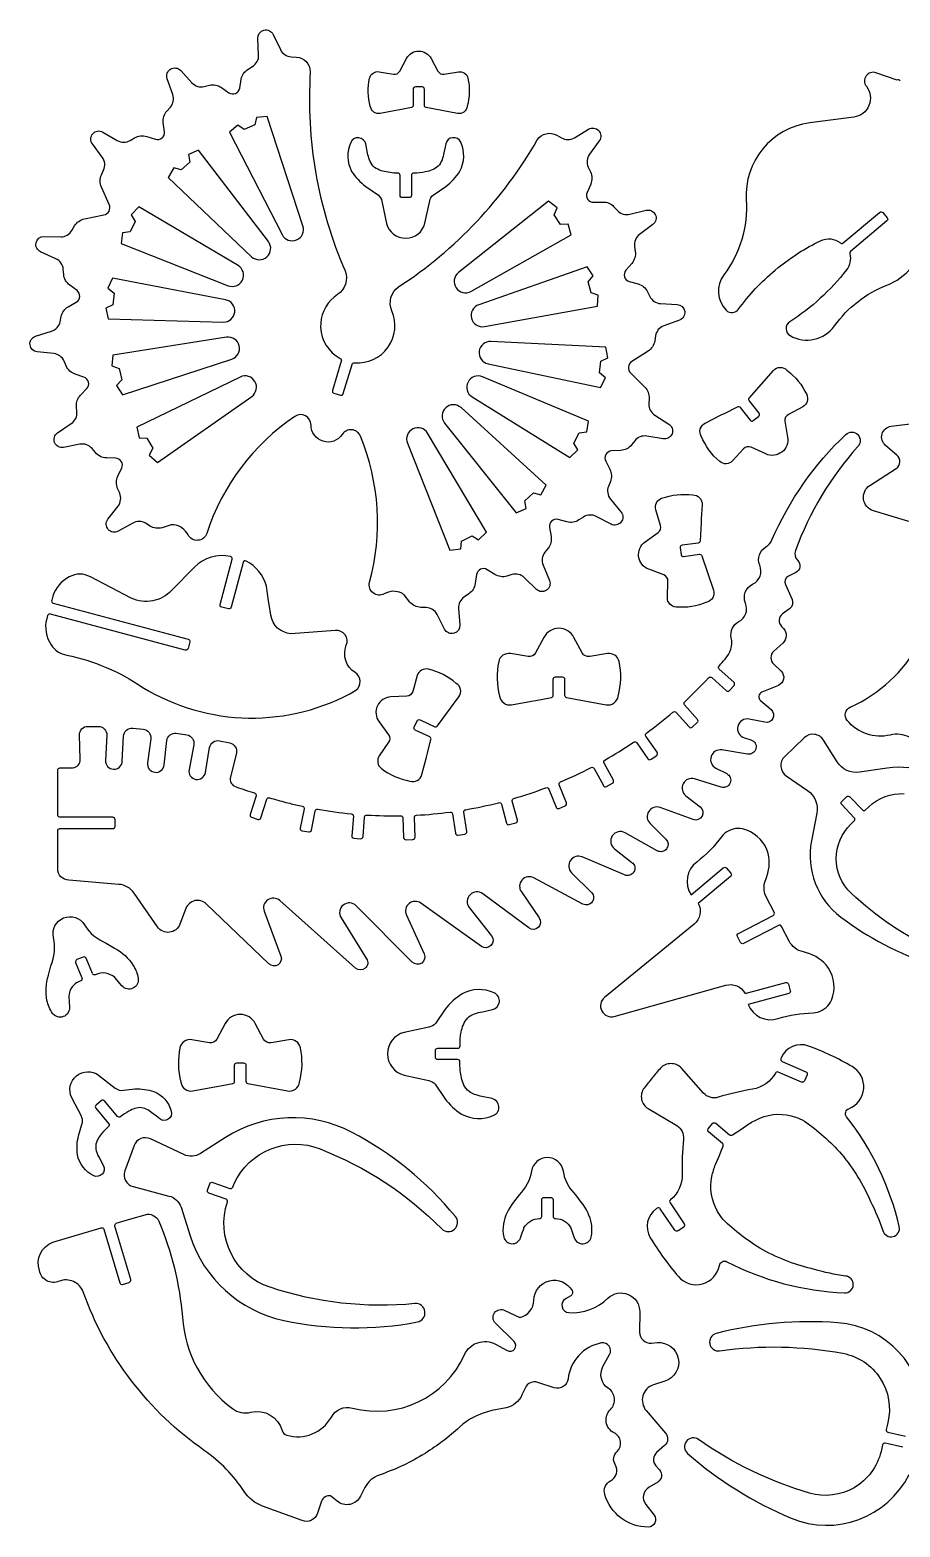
# Model space of a CAD drawing. Extents: x 0 to 254, y 0 to 200.
# Drawn here: x 0 to 116.3, y 0 to 199.9 of the extents above; entities that cross this region are included whole.
import ezdxf

# ---------------------------------------------------------------- set-up
doc = ezdxf.new("R2010")
doc.units = 0
doc.layers.get('0').update_dxf_attribs({"color": 1, "linetype": 'CONTINUOUS'})
doc.layers.add('CYAN', color=1, linetype='CONTINUOUS')

msp = doc.modelspace()

# ---------------------------------------------------------------- linework, layer by layer
msp.add_lwpolyline([(52.36, 9.58), (52.83, 9.87)])
at = {"layer": 'CYAN'}
for points in [[(6.68, 144.6), (4.49, 144.18, -0.356327), (3.3, 144.82, -0.356327), (3.69, 146.12), (5.53, 147.37, 0.272591), (6.28, 148.93), (6.22, 149.62, -0.214563), (6.75, 151.16), (7.6, 152.05, 0.25681), (7.82, 152.91, 0.25681), (7.21, 153.56), (6.05, 153.95, -0.214577), (4.85, 155.05), (4.57, 155.69, 0.272675), (3.18, 156.71), (0.97, 156.93, -0.356412), (0.01, 157.89, -0.356412), (0.75, 159.03), (2.88, 159.69, 0.272527), (4.04, 160.97), (4.18, 161.65, -0.214545), (5.13, 162.97), (6.2, 163.58, 0.252872), (6.66, 164.33, 0.252872), (6.29, 165.12), (5.31, 165.86, -0.214549), (4.51, 167.28), (4.46, 167.97, 0.272741), (3.45, 169.38), (1.43, 170.29, -0.356322), (0.82, 171.5, -0.356322), (1.89, 172.34), (4.11, 172.3, 0.272642), (5.61, 173.15), (5.96, 173.75, -0.214517), (7.29, 174.7), (9.88, 175.22, 0.227571), (10.57, 175.74, 0.227571), (10.6, 176.61), (9.56, 178.95, -0.214661), (9.56, 180.58), (9.85, 181.22, 0.272778), (9.66, 182.93), (8.34, 184.72, -0.356185), (8.4, 186.07, -0.356185), (9.74, 186.29), (11.66, 185.16, 0.272404), (13.39, 185.17), (13.99, 185.53, -0.214689), (15.6, 185.71), (16.77, 185.34, 0.25608), (17.65, 185.5, 0.25608), (17.97, 186.33), (17.82, 187.55, -0.214595), (18.3, 189.1), (18.76, 189.63, 0.272569), (19.09, 191.32), (18.34, 193.42, -0.356312), (18.8, 194.7, -0.356312), (20.14, 194.51), (21.65, 192.87, 0.27253), (23.3, 192.37), (23.98, 192.54, -0.214593), (25.58, 192.24), (26.59, 191.54, 0.256006), (27.47, 191.44, 0.256006), (28.03, 192.14), (28.24, 193.35, -0.214437), (29.16, 194.69), (29.75, 195.06, 0.272493), (30.56, 196.58), (30.46, 198.8, -0.356549), (31.27, 199.9, -0.356549), (32.5, 199.32), (33.46, 197.31, 0.272546), (34.9, 196.35), (35.59, 196.31, -0.394886), (37.46, 194.35, 0.11911), (42.11, 167.76, -0.357949), (41.1, 164.6, 0.236646), (38.85, 160.76), (38.84, 160.23, 0.26502), (41.45, 156.06, -0.356627), (41.6, 155.71), (40.42, 151.79, 0.413788), (40.62, 151.41), (41.49, 151.15, 0.413793), (41.87, 151.36), (43.04, 155.27, -0.355761), (43.36, 155.49, 0.265025), (47.84, 157.53, 0.265025), (48.36, 162.42, -0.357639), (49.26, 165.62, 0.119117), (67.78, 185.25, -0.394974), (70.41, 185.86), (71.02, 185.51, 0.272562), (72.74, 185.53), (74.65, 186.67, -0.356535), (76, 186.48, -0.356535), (76.07, 185.12), (74.77, 183.32, 0.272392), (74.6, 181.6), (74.89, 180.97, -0.214662), (74.92, 179.34), (74.43, 178.21, 0.255989), (74.51, 177.33, 0.255989), (75.3, 176.92), (76.53, 176.95, -0.214598), (78.03, 176.32), (78.5, 175.81, 0.27258), (80.16, 175.32), (82.32, 175.85, -0.356729), (83.55, 175.27, -0.356729), (83.22, 173.95), (81.44, 172.61, 0.27247), (80.78, 171.02), (80.88, 170.33, -0.214603), (80.42, 168.76), (79.63, 167.83, 0.256002), (79.44, 166.96, 0.256002), (80.08, 166.34), (81.26, 166.01, -0.214638), (82.51, 164.96), (82.82, 164.34, 0.27259), (84.25, 163.38), (86.47, 163.26, -0.356686), (87.48, 162.34, -0.356686), (86.78, 161.18), (84.69, 160.42, 0.272551), (83.59, 159.09), (83.48, 158.4, -0.214615), (82.59, 157.04), (80.43, 155.65, 0.227117), (79.98, 154.92, 0.227117), (80.27, 154.1), (82.15, 152.24, -0.214664), (82.73, 150.72), (82.69, 150.02, 0.272517), (83.48, 148.49), (85.36, 147.3, -0.356775), (85.79, 146.01, -0.356775), (84.61, 145.33), (82.41, 145.69, 0.272548), (80.8, 145.06), (80.37, 144.52, -0.214633), (78.93, 143.77), (77.7, 143.7, 0.252808), (76.95, 143.23, 0.252808), (76.93, 142.35), (77.48, 141.26, -0.214645), (77.55, 139.63), (77.29, 138.98, 0.272538), (77.56, 137.28), (78.97, 135.56, -0.356508), (78.97, 134.2, -0.356508), (77.64, 133.93), (75.67, 134.96, 0.272475), (73.94, 134.87), (73.36, 134.49, -0.214663), (71.75, 134.23), (70.57, 134.55, 0.256725), (69.7, 134.34, 0.256725), (69.41, 133.5), (69.63, 132.29, -0.214608), (69.23, 130.71), (68.8, 130.17, 0.272251), (68.56, 128.45), (69.41, 126.4, -0.356497), (69.02, 125.1, -0.356497), (67.67, 125.22), (66.08, 126.77, 0.272587), (64.4, 127.19), (63.74, 126.99, -0.214652), (62.12, 127.21), (61.08, 127.85, 0.252706), (60.2, 127.91, 0.252706), (59.68, 127.2), (59.5, 125.99, -0.214599), (58.62, 124.62), (58.04, 124.23, 0.272519), (57.27, 122.68), (57.44, 120.47, -0.356529), (56.66, 119.35, -0.356529), (55.41, 119.9), (54.39, 121.87, 0.272605), (52.93, 122.8), (52.23, 122.82, -0.214477), (50.77, 123.53), (49.99, 124.48, 0.108614), (49.67, 124.72, 0.245189), (47.35, 124.63, -0.303267), (45.85, 124.74, -0.303267), (45.38, 126.17, 0.166235), (44.15, 145.69, 0.277793), (43.01, 146.54, 0.277793), (41.72, 145.92, -0.331778), (39.17, 144.99, -0.331778), (37.56, 147.17, 0.277912), (36.82, 148.39, 0.277912), (35.4, 148.32, 0.166231), (23.62, 132.69, -0.303068), (22.44, 131.77, -0.303068), (21.13, 132.5, 0.245369), (19.24, 133.85, 0.108596), (18.85, 133.82), (17.67, 133.46, -0.214643), (16.06, 133.67), (15.46, 134.04, 0.272567), (13.74, 134.07), (11.8, 132.98, -0.356386), (10.46, 133.22, -0.356386), (10.42, 134.58), (11.78, 136.34, 0.272515), (11.99, 138.05), (11.72, 138.69, -0.214581), (11.74, 140.32), (12.26, 141.43, 0.252858), (12.21, 142.31, 0.252858), (11.44, 142.75), (10.22, 142.78, -0.214549), (8.75, 143.49), (8.31, 144.02, 0.272662), (6.68, 144.6)], [(45.48, 189.73, -0.118566), (45.38, 193.47, -0.403005), (46.66, 194.34), (47.47, 194.21), (48.58, 194.02, 0.321908), (49.4, 194.42), (50.31, 196.12, -0.276958), (51.95, 197.11, -0.277062), (53.6, 196.12), (54.51, 194.42, 0.321908), (55.33, 194.02), (57.25, 194.34, -0.403005), (58.52, 193.47, -0.118566), (58.43, 189.73, -0.207846), (57.98, 188.96, -0.207846), (57.11, 188.77), (52.95, 189.56, -0.360831), (52.71, 189.86), (52.71, 192.01, 0.414214), (52.41, 192.31), (51.5, 192.31, 0.414214), (51.2, 192.01), (51.2, 189.86, -0.359449), (50.96, 189.56), (49.41, 189.27), (48.88, 189.16), (46.8, 188.77, -0.207846), (45.93, 188.96, -0.207846), (45.48, 189.73)], [(33.7, 172.59, 0.39125), (35.62, 171.88, 0.39125), (36.48, 173.75), (31.71, 188.35), (30.25, 188.25), (30.07, 187.24), (28.63, 186.64), (27.79, 187.22), (26.68, 186.26), (33.7, 172.59)], [(42.98, 181.04, 0.085176), (44.86, 179.02), (46.57, 177.87, -0.146643), (47.02, 177.08), (47.65, 174.1, 0.344875), (50.22, 172.11, 0.344891), (52.78, 174.11), (53.41, 177.09, -0.146427), (53.87, 177.88), (55.58, 179.04, 0.085162), (57.45, 181.06, 0.233052), (57.56, 184.93, 0.322273), (56.48, 185.54, 0.322273), (55.56, 184.72), (55.42, 184.11), (55.3, 183.51, -0.031864), (55.06, 182.58, -0.227937), (53.73, 181.23, -0.06634), (52.84, 180.97, -0.051602), (51.28, 180.81, 0.204113), (51.07, 180.73, 0.204113), (50.98, 180.51), (50.96, 177.83, -0.414214), (50.66, 177.53), (49.76, 177.53, -0.414214), (49.45, 177.83), (49.47, 180.51, 0.204763), (49.37, 180.73, 0.204763), (49.15, 180.81, -0.033894), (48.13, 180.87), (47.59, 180.96, -0.066407), (46.69, 181.22, -0.22805), (45.36, 182.57, -0.031887), (45.11, 183.49), (44.86, 184.71, 0.322659), (43.93, 185.53, 0.322659), (42.86, 184.91, 0.233051), (42.98, 181.04)], [(29.62, 169.65, 0.391152), (31.67, 169.62, 0.391152), (31.86, 171.66), (22.54, 183.87), (21.19, 183.29), (21.36, 182.28), (20.2, 181.24), (19.21, 181.51), (18.48, 180.24), (29.62, 169.65)], [(26.47, 165.77, 0.391316), (28.39, 166.51, 0.391316), (27.8, 168.48), (14.57, 176.29), (13.54, 175.24), (14.07, 174.36), (13.39, 172.96), (12.37, 172.84), (12.18, 171.39), (26.47, 165.77)], [(57.25, 167.52, 0.391149), (56.94, 165.49, 0.391149), (58.93, 165.02), (72.31, 172.56), (71.92, 173.98), (70.9, 173.95), (70.02, 175.25), (70.43, 176.19), (69.27, 177.08), (57.25, 167.52)], [(59.96, 163.23, 0.391206), (58.99, 161.42, 0.391206), (60.72, 160.32), (75.84, 163.02), (75.94, 164.49), (74.97, 164.8), (74.57, 166.31), (75.27, 167.07), (74.46, 168.29), (59.96, 163.23)], [(25.82, 160.91, 0.391232), (27.36, 162.25, 0.391232), (26.14, 163.9), (11.05, 166.77), (10.43, 165.43), (11.24, 164.79), (11.07, 163.24), (10.15, 162.78), (10.46, 161.35), (25.82, 160.91)], [(26.96, 155.96, 0.391182), (27.97, 157.75, 0.391182), (26.26, 158.89), (11.09, 156.51), (10.96, 155.05), (11.93, 154.71), (12.29, 153.19), (11.58, 152.45), (12.36, 151.21), (26.96, 155.96)], [(77.22, 156.13), (76.94, 157.57), (61.6, 158.33, 0.391177), (60.02, 157.02, 0.391177), (61.21, 155.34), (76.24, 152.17), (76.88, 153.48), (76.09, 154.14), (76.29, 155.69), (77.22, 156.13)], [(92.37, 148.51), (92.87, 148.76), (94.53, 149.6, -0.35937), (94.91, 149.51), (96.22, 147.81, 0.414483), (96.64, 147.75), (97.36, 148.31, 0.413057), (97.42, 148.73), (96.11, 150.44, -0.360081), (96.12, 150.82), (99.33, 154.45, -0.207997), (100.23, 154.86, -0.207997), (101.15, 154.49, -0.118553), (103.78, 151.24, -0.402625), (103.25, 149.6), (101.33, 148.58, 0.322611), (100.88, 147.67), (101.23, 145.54, -0.276916), (100.45, 143.55, -0.277065), (98.32, 143.3), (96.36, 144.19, 0.322172), (95.36, 143.99), (93.88, 142.39, -0.403118), (92.16, 142.29, -0.118568), (89.69, 145.68, -0.207921), (89.57, 146.66, -0.207921), (90.2, 147.42), (92.37, 148.51)], [(29.63, 150.98, 0.391147), (30.06, 152.98, 0.391147), (28.1, 153.58), (14.28, 146.88), (14.58, 145.44), (15.61, 145.41), (16.4, 144.06), (15.93, 143.14), (17.04, 142.18), (29.63, 150.98)], [(60.46, 153.61, 0.390997), (58.53, 152.9, 0.390997), (59.08, 150.92), (72.14, 142.84), (73.19, 143.86), (72.68, 144.75), (73.39, 146.14), (74.41, 146.24), (74.64, 147.69), (60.46, 153.61)], [(57.6, 149.49, 0.390962), (55.55, 149.47, 0.390962), (55.4, 147.43), (64.98, 135.42), (66.31, 136.03), (66.13, 137.04), (67.27, 138.11), (68.26, 137.85), (68.96, 139.15), (57.6, 149.49)], [(53.14, 146.07, 0.39087), (51.17, 146.65, 0.39087), (50.44, 144.74), (56.1, 130.46), (57.55, 130.65), (57.67, 131.67), (59.07, 132.36), (59.95, 131.83), (60.99, 132.86), (53.14, 146.07)], [(84.68, 127.16), (82.67, 127.91, -0.277084), (81.33, 129.59, -0.276887), (82.18, 131.55), (83.93, 132.81, 0.322046), (84.26, 133.77), (83.62, 135.86, -0.402989), (84.4, 137.39, -0.118518), (88.56, 137.83, -0.20811), (89.47, 137.45, -0.20811), (89.81, 136.52), (89.7, 134.63), (89.67, 134.1), (89.53, 131.68, -0.360785), (89.27, 131.4), (87.14, 131.11, 0.414223), (86.88, 130.77), (86.99, 129.88, 0.414414), (87.33, 129.62), (89.47, 129.9, -0.359705), (89.79, 129.69), (91.32, 125.1, -0.208141), (91.23, 124.11, -0.208141), (90.45, 123.5, -0.118541), (86.32, 122.85, -0.402826), (85.17, 124.13), (85.24, 126.31, 0.322738), (84.68, 127.16)], [(4.92, 116.44, -0.097703), (15, 112.18, 0.274515), (43.56, 111.74, 0.243614), (44.12, 112.95, 0.243614), (43.45, 114.1, -0.359486), (42.27, 117.77, 0.258344), (42.1, 119.16, 0.258344), (40.82, 119.74), (34.87, 119.3, -0.350992), (32.19, 121.76), (31.97, 123.19), (31.89, 123.71), (31.59, 125.66, 0.211539), (28.9, 129, 0.226854), (28.64, 129.01, 0.226854), (28.47, 128.81), (26.87, 122.83, -0.412811), (26.51, 122.62), (25.63, 122.85, -0.415635), (25.4, 123.22), (27.02, 129.25, 0.206964), (26.99, 129.49, 0.206964), (26.79, 129.63, 0.251596), (22, 128.18), (18.92, 125.09, -0.32762), (13.54, 124.04), (8.09, 126.88, 0.263621), (5.25, 126.88, 0.208345), (3.06, 124.31), (2.91, 123.76, 0.41459), (3.12, 123.39), (21.14, 118.58, -0.4128), (21.35, 118.21), (21.13, 117.33, -0.414222), (20.75, 117.12), (2.74, 121.93, 0.41563), (2.36, 121.72), (2.24, 121.29, 0.21718), (2.83, 117.82, 0.228339), (4.92, 116.44)], [(67.58, 110.4), (69.68, 110.79, 0.360571), (69.92, 111.09), (69.92, 113.24, -0.414214), (70.22, 113.54), (71.13, 113.54, -0.414214), (71.43, 113.24), (71.43, 111.09, 0.360568), (71.68, 110.79), (76.99, 109.81, 0.207969), (78.05, 110.05, 0.207969), (78.6, 110.98, 0.118583), (78.72, 115.57, 0.403029), (77.16, 116.64), (74.8, 116.24, -0.322121), (73.8, 116.73), (72.69, 118.81, 0.276911), (70.68, 120.02, 0.277089), (68.66, 118.81), (67.55, 116.73, -0.322121), (66.55, 116.24), (64.19, 116.64, 0.403282), (62.63, 115.57, 0.118583), (62.75, 110.98, 0.207969), (63.3, 110.05, 0.207969), (64.36, 109.81), (67.02, 110.3), (67.58, 110.4)], [(47.92, 104.8), (46.68, 103.01, 0.402994), (46.96, 101.31, 0.118543), (50.78, 99.61, 0.208193), (51.76, 99.7, 0.208193), (52.37, 100.48), (52.97, 102.82), (53.11, 103.35), (53.58, 105.16, 0.361626), (53.43, 105.51), (51.48, 106.44, -0.412894), (51.34, 106.84), (51.72, 107.66, -0.416168), (52.13, 107.8), (54.08, 106.88, 0.359904), (54.44, 106.98), (57.31, 110.89, 0.208016), (57.53, 111.86, 0.208016), (56.96, 112.67, 0.118555), (53.23, 114.56, 0.402758), (51.75, 113.7), (51.16, 111.6, -0.32198), (50.36, 110.97), (48.21, 110.86, 0.277012), (46.43, 109.67, 0.277264), (46.64, 107.54), (47.91, 105.81, -0.321808), (47.92, 104.8)], [(76.4, 68.92, 0.355741), (78.08, 68.19), (92.99, 72.36, -0.3549), (95.54, 71.26), (100.99, 72.71, -0.415628), (101.36, 72.5), (101.59, 71.62, -0.415634), (101.38, 71.25), (95.94, 69.8, 0.395823), (99.97, 67.91, -0.070204), (104.63, 68.66, 0.128215), (105.87, 69.04, 0.230423), (107.28, 70.94, 0.238259), (106.39, 75.07, 0.15879), (103.34, 76.8, -0.219227), (101.43, 78.26), (100.41, 80.22, 0.414218), (100, 80.35), (95.36, 77.94, -0.415506), (94.95, 78.06), (94.53, 78.87, -0.413543), (94.66, 79.28), (99.3, 81.69, 0.414886), (99.43, 82.1), (98.41, 84.06), (98.21, 84.56, -0.170599), (98.31, 86.47, 0.15879), (98.64, 89.95, 0.238255), (95.77, 93.05, 0.230474), (93.4, 92.99, 0.128173), (92.39, 92.19, -0.070204), (89.1, 88.81, 0.395975), (88.34, 84.42), (92.64, 88.04, -0.414214), (93.07, 88), (93.65, 87.31, -0.414042), (93.61, 86.88), (89.3, 83.25, -0.354737), (88.74, 80.53), (76.77, 70.72, 0.35618), (76.4, 68.92)], [(53.28, 59.64, -0.146494), (54.16, 59.14), (55.43, 57.23, 0.085152), (57.67, 55.14, 0.233098), (61.97, 54.99, 0.322428), (62.66, 56.18, 0.322428), (61.75, 57.21), (60.4, 57.5, -0.031875), (59.38, 57.78, -0.227973), (57.88, 59.26, -0.066353), (57.6, 60.26, -0.030718), (57.47, 61.18), (57.45, 61.71, -0.013088), (57.46, 62.1, 0.204116), (57.38, 62.33, 0.204116), (57.16, 62.42), (54.48, 62.43, -0.414214), (54.18, 62.73), (54.18, 63.64, -0.415674), (54.49, 63.94), (57.17, 63.93, 0.205419), (57.39, 64.03, 0.205419), (57.47, 64.25, -0.035254), (57.5, 65.31, -0.026123), (57.62, 66.09, -0.06639), (57.91, 67.09, -0.227918), (59.42, 68.55, -0.031908), (60.45, 68.82), (61.8, 69.1, 0.32239), (62.72, 70.13, 0.32239), (62.04, 71.33, 0.233027), (57.74, 71.21, 0.08515), (55.48, 69.14), (54.19, 67.24, -0.146453), (53.31, 66.75), (50, 66.05, 0.344864), (47.77, 63.21, 0.34479), (49.98, 60.36), (53.28, 59.64)], [(24.96, 58.84), (27.09, 59.23, 0.360823), (27.34, 59.53), (27.34, 61.68, -0.414214), (27.64, 61.98), (28.55, 61.98, -0.414214), (28.85, 61.68), (28.85, 59.53, 0.360835), (29.1, 59.23), (34.41, 58.25, 0.207968), (35.47, 58.49, 0.207968), (36.02, 59.42, 0.118545), (36.14, 64.01, 0.402977), (34.58, 65.08), (32.22, 64.68, -0.322121), (31.22, 65.17), (30.11, 67.25, 0.277068), (28.1, 68.46, 0.277246), (26.08, 67.25), (24.97, 65.17, -0.322121), (23.97, 64.68), (21.61, 65.08, 0.402975), (20.05, 64.01, 0.118545), (20.17, 59.42, 0.207969), (20.72, 58.49, 0.207969), (21.78, 58.25), (24.44, 58.74), (24.96, 58.84)], [(86.67, 33.44, 0.288156), (89.86, 32.47, 0.288156), (92.11, 34.92, -0.241368), (92.48, 35.43, -0.241368), (93.11, 35.43, 0.108918), (108.83, 31.28, 0.414214), (110.01, 32.34, 0.414214), (108.95, 33.52, -0.034988), (104.81, 34.41, -0.036106), (101.32, 35.46, -0.040503), (97.9, 37.04, -0.065029), (92.61, 41.09, -0.049654), (91.87, 42.16, -0.187879), (91.12, 46.83, -0.048824), (91.6, 48.42), (92.11, 49.64), (92.31, 50.13), (92.61, 50.87, 0.3307), (92.54, 51.22), (90.66, 52.76, -0.413085), (90.63, 53.19), (91.21, 53.89, -0.41422), (91.63, 53.92), (93.49, 52.38, 0.329384), (93.85, 52.37), (94.97, 53.1), (96.07, 53.83, -0.048842), (97.54, 54.61, -0.187868), (102.27, 54.75, -0.049669), (103.47, 54.21, -0.065024), (108.43, 49.79, -0.040518), (110.63, 46.73, -0.036088), (112.31, 43.49, -0.03498), (113.97, 39.61, 0.414261), (115.32, 38.78, 0.414261), (116.15, 40.13, 0.108921), (109.11, 54.8, -0.241382), (108.99, 55.42, -0.241382), (109.42, 55.87, 0.288062), (111.4, 58.55, 0.288062), (109.85, 61.5, 0.042651), (104.03, 64.24, 0.398745), (100.37, 62.67), (100.34, 62.58, 0.413627), (100.49, 62.19), (103.68, 60.81, -0.416145), (103.83, 60.41), (103.47, 59.58, -0.414789), (103.07, 59.42), (99.97, 60.76, 0.388199), (99.6, 60.63, -0.230545), (96.56, 58.47, 0.031373), (91.95, 57.4, -0.291218), (90, 57.95), (87.05, 61.26, 0.212669), (85.65, 61.89, 0.212669), (84.24, 61.27, 0.011315), (83.12, 59.97, 0.011312), (82.06, 58.63, 0.212697), (81.72, 57.13, 0.212697), (82.6, 55.88), (86.41, 53.61, -0.291291), (87.32, 51.8, 0.031373), (87.14, 47.07, -0.230408), (85.58, 43.68, 0.388078), (85.52, 43.28), (87.43, 40.48, -0.415423), (87.35, 40.06), (86.6, 39.55, -0.413388), (86.17, 39.63), (84.22, 42.5, 0.415433), (83.81, 42.58), (83.72, 42.52, 0.398722), (82.88, 38.64, 0.042654), (86.67, 33.44)], [(6.34, 49.72, -0.085153), (6.49, 52.24), (7.02, 54.05, 0.146479), (6.87, 54.87), (5.58, 57.34, -0.344844), (6.22, 60.25, -0.344771), (9.18, 60.34), (11.37, 58.62, 0.146506), (12.14, 58.32), (14.03, 58.51, -0.085155), (16.54, 58.18, -0.233077), (18.88, 55.52, -0.322146), (18.48, 54.45, -0.322146), (17.34, 54.5), (16.9, 54.85), (16.45, 55.2, 0.031899), (15.74, 55.71, 0.227912), (14.02, 55.89, 0.066392), (13.23, 55.54, 0.049419), (12.11, 54.8, -0.204919), (11.89, 54.73, -0.204919), (11.69, 54.84), (9.97, 56.9, 0.414214), (9.54, 56.94), (8.85, 56.36, 0.414219), (8.8, 55.94), (10.51, 53.87, -0.204909), (10.58, 53.65, -0.204909), (10.46, 53.44, 0.049307), (9.54, 52.47, 0.066391), (9.06, 51.77, 0.22784), (8.92, 50.04, 0.012482), (9.05, 49.72), (9.29, 49.25), (9.81, 48.24, -0.322151), (9.65, 47.12, -0.322151), (8.53, 46.92, -0.233089), (6.34, 49.72)], [(18.58, 44.21, -0.259955), (20.2, 42.7), (21.4, 38.91, 0.269398), (33.91, 27.6, 0.099508), (51.78, 27.39, 0.401239), (52.77, 28.78, 0.401239), (51.43, 29.84, -0.104978), (32.08, 32.02, -0.414167), (26.38, 43.41, 0.406356), (26.2, 43.79), (23.91, 44.61, -0.414222), (23.73, 45), (24.03, 45.85, -0.414209), (24.43, 46.03), (26.71, 45.21, 0.406344), (27.09, 45.39), (27.3, 45.87, -0.397071), (38.76, 50.5, -0.104986), (55.03, 39.82, 0.400965), (56.73, 39.77, 0.400965), (56.85, 41.48, 0.099509), (42.98, 52.74, 0.269399), (26.14, 52.02), (22.8, 49.88, -0.260091), (20.57, 49.75), (16.1, 51.83, 0.212248), (14.8, 51.87, 0.212248), (13.91, 50.94), (12.68, 47.56, 0.21218), (12.78, 46.27, 0.21218), (13.8, 45.47), (18.58, 44.21)], [(63.3, 38.73, 0.332298), (64.39, 37.84, 0.332298), (65.56, 38.63), (65.78, 39.28), (65.97, 39.81), (66.01, 39.94, -0.293529), (68.08, 41.19, 0.201513), (68.3, 41.28, 0.201513), (68.38, 41.49), (68.38, 43.71, -0.414214), (68.69, 44.01), (69.59, 44.01, -0.414214), (69.9, 43.71), (69.9, 41.49, 0.20151), (69.99, 41.28, 0.20151), (70.21, 41.19, -0.293619), (72.27, 39.94), (72.72, 38.63, 0.332298), (73.9, 37.83, 0.332298), (74.99, 38.73, 0.091348), (75.04, 40.48, 0.126125), (73.66, 43.38), (72.92, 44.38, -0.163769), (71.27, 47.54, 0.368463), (69.14, 49.35, 0.368464), (67.02, 47.54, -0.163769), (65.36, 44.38), (64.63, 43.38, 0.126152), (63.26, 40.48, 0.091332), (63.3, 38.73)]]:
    msp.add_lwpolyline(points, format="xyb", close=True, dxfattribs=at)
for points in [[(116.29, 193.15, 0.204681), (116.09, 193.28, 0.204681), (115.86, 193.24), (113.04, 194.21, 0.332732), (111.72, 193.79, 0.332732), (111.75, 192.41, -0.269143), (112.1, 189.85, -0.269143), (110.06, 188.28), (104.18, 187.51, 0.394599), (95.71, 177.23, -0.17827), (92.71, 167.22, 0.372053), (93.03, 162.49, 0.219756), (93.86, 162.18, 0.219756), (94.64, 162.61), (94.64, 162.61, -0.059757), (99.57, 167.85), (99.99, 168.19, -0.055325), (105.61, 171.78, -0.293103), (108.28, 171.48, 0.357174), (108.67, 171.48), (113.53, 175.57, -0.413276), (113.96, 175.54), (114.54, 174.84, -0.41835), (114.5, 174.42), (109.64, 170.33, 0.286664), (109.54, 170.02, -0.230036), (109.1, 167.89, -0.085667), (101.51, 160.94, 0.261831), (101.02, 160.01, 0.261831), (101.56, 159.11, 0.385042), (107.5, 160.41, -0.144953), (114.48, 165.84, 0.249492), (119.56, 171.78, 0.249492)], [(36.39, 96.26, -0.408493), (36.63, 95.91), (36.12, 93.35, 0.417101), (36.36, 92.99), (37.25, 92.82, 0.414214), (37.61, 93.06), (38.11, 95.62, -0.4082), (38.46, 95.86, 0.019637), (42.94, 95.24, -0.409836), (43.21, 94.92), (43, 92.32, 0.414214), (43.27, 92), (44.17, 91.92, 0.415675), (44.51, 92.2), (44.7, 94.8, -0.40836), (45.02, 95.08, 0.019635), (49.54, 94.98, -0.409832), (49.84, 94.69), (49.93, 92.08, 0.414274), (50.25, 91.79), (51.16, 91.82, 0.414214), (51.45, 92.14), (51.36, 94.74, -0.409756), (51.64, 95.06, 0.019639), (56.13, 95.48, -0.408434), (56.47, 95.23), (56.86, 92.65, 0.412774), (57.21, 92.4), (58.1, 92.53, 0.414215), (58.36, 92.88), (57.96, 95.45, -0.408214), (58.22, 95.8, 0.01964), (62.62, 96.73, -0.408191), (63, 96.52), (63.68, 94.01, 0.414211), (64.05, 93.8), (64.93, 94.04, 0.4128), (65.14, 94.41), (64.45, 96.92, -0.409594), (64.66, 97.29, 0.019634), (68.94, 98.73, -0.409602), (69.32, 98.56), (70.3, 96.14, 0.414757), (70.69, 95.97), (71.52, 96.31, 0.413663), (71.69, 96.7), (70.72, 99.12, -0.409049), (70.89, 99.51, 0.019628), (74.97, 101.43, -0.407687), (75.38, 101.31), (76.62, 99.01, 0.416201), (77.03, 98.89), (77.83, 99.33, 0.413507), (77.95, 99.74), (76.71, 102.03, -0.407689), (76.81, 102.43, 0.019638), (80.65, 104.81, -0.409763), (81.08, 104.73), (82.57, 102.6, 0.41506), (83, 102.53), (83.74, 103.05, 0.412171), (83.8, 103.47), (82.3, 105.6, -0.408951), (82.38, 106.02, 0.019635), (85.91, 108.82, -0.408978), (86.34, 108.79), (88.06, 106.85, 0.414207), (88.5, 106.82), (89.16, 107.43, 0.413247), (89.19, 107.85), (87.46, 109.8, -0.408031), (87.49, 110.22, 0.01963), (90.68, 113.41, -0.410073), (91.1, 113.43), (93.05, 111.69, 0.413241), (93.47, 111.72), (94.08, 112.39, 0.414207), (94.05, 112.82), (92.1, 114.56, -0.409002), (92.08, 114.98, 0.005313), (92.87, 115.91, 0.262074), (93.71, 118.76, -0.339351), (94.7, 120.91, 0.388039), (95.6, 123.4, -0.398204), (96.56, 125.9, 0.401772), (97.51, 128.45, -0.379617), (98.33, 130.9, 0.160501), (99.14, 131.82, -0.100771), (109.01, 145.9, -0.414489), (110.61, 145.88, -0.414489), (110.59, 144.27, 0.094712), (102.27, 130.4, 0.300549), (102.57, 129.1, -0.244221), (102.87, 128.22, -0.244221), (102.32, 127.46), (101.35, 126.99, 0.403506), (100.94, 125.86), (101.82, 123.88, -0.351216), (101.49, 122.63), (100.55, 121.94, 0.214757), (100.11, 121.14, 0.214757), (100.41, 120.28), (100.68, 119.99, -0.203143), (101.05, 119, -0.203143), (100.59, 118.05), (99.38, 116.98, 0.210707), (98.99, 116.1, 0.210707), (99.37, 115.22), (100.35, 114.28, -0.254782), (100.69, 113.25, -0.254782), (100, 112.4), (97.81, 111.49, 0.260548), (97.4, 110.97, 0.260548), (97.63, 110.36), (99.02, 109.16, -0.341312), (99.26, 107.99, -0.341312), (98.19, 107.47), (96.09, 107.89, 0.400481), (94.58, 106.93, 0.400481), (95.47, 105.39), (96.33, 105.12, -0.394102), (97, 103.97, -0.394102), (95.89, 103.22), (92.45, 103.77, 0.369755), (91.01, 102.89, 0.369755), (91.66, 101.34), (93.1, 100.61, -0.390388), (93.56, 99.38, -0.390388), (92.37, 98.81), (88.8, 99.91, 0.362759), (87.28, 99.27, 0.362759), (87.64, 97.66), (89.56, 96.17, -0.369152), (89.81, 94.92, -0.369152), (88.62, 94.48), (84.21, 96.08, 0.352785), (82.67, 95.56, 0.352785), (82.86, 93.95), (84.98, 91.86, -0.375433), (85.07, 90.57, -0.375433), (83.81, 90.31), (79.52, 92.71, 0.392976), (77.81, 92.3, 0.392976), (78.1, 90.56), (80.44, 88.76, -0.376995), (80.69, 87.49, -0.376995), (79.46, 87.08), (73.79, 89.49, 0.359961), (72.21, 89.02, 0.359961), (72.37, 87.38), (75.03, 84.76, -0.372062), (75.13, 83.49, -0.372062), (73.88, 83.2), (67.32, 86.69, 0.345775), (65.75, 86.41, 0.345775), (65.66, 84.81), (68.05, 81.34, -0.366861), (67.93, 80.09, -0.366861), (66.67, 80), (60.5, 84.57, 0.375238), (58.8, 84.44, 0.375238), (58.7, 82.74), (61.67, 78.95, -0.372048), (61.6, 77.67, -0.372048), (60.32, 77.55), (52.22, 83.32, 0.339583), (50.65, 83.26, 0.339583), (50.3, 81.73), (52.67, 76.53, -0.363342), (52.34, 75.32, -0.363342), (51.08, 75.44), (43.59, 82.97, 0.381485), (41.87, 83.07, 0.381485), (41.57, 81.37), (44.99, 75.9, -0.372651), (44.79, 74.63, -0.372651), (43.51, 74.65), (33.37, 83.66, 0.344578), (31.78, 83.76, 0.344578), (31.29, 82.24), (33.53, 76.25, -0.349418), (33.15, 75.1, -0.349418), (31.94, 75.21), (23.55, 83.22, 0.250845), (22.04, 83.65, 0.250845), (20.85, 82.62), (20.03, 80.5, -0.27785), (18.65, 79.43, -0.27785), (17.05, 80.14), (13.94, 84.65, 0.223891), (11.9, 85.83), (5.22, 86.39, -0.414215), (3.71, 87.91), (3.71, 92.97, -0.414214), (4.01, 93.27), (11.07, 93.27, 0.414214), (11.37, 93.57), (11.37, 94.48, 0.414214), (11.07, 94.78), (4.01, 94.78, -0.414214), (3.71, 95.09), (3.71, 101.08, -0.414214), (4.01, 101.38), (5.75, 101.38, 0.38469), (6.71, 102.52), (6.62, 105.78, -0.203844), (6.94, 106.59, -0.203844), (7.74, 106.93), (9.16, 106.92, -0.204373), (9.96, 106.57, -0.204373), (10.27, 105.74), (10.1, 102.38, 0.414015), (11.16, 101.2, 0.414015), (12.34, 102.26), (12.5, 105.63, -0.204379), (12.89, 106.41, -0.204379), (13.73, 106.68), (15.15, 106.54, -0.20389), (15.92, 106.12, -0.20389), (16.15, 105.28), (15.71, 102.05, 0.41763), (16.68, 100.79, 0.41763), (17.93, 101.78), (18.29, 105.02, -0.20387), (18.72, 105.78, -0.20387), (19.56, 106), (20.97, 105.79, -0.20429), (21.71, 105.32, -0.20429), (21.89, 104.47), (21.26, 101.16, 0.418262), (22.15, 99.85, 0.418262), (23.45, 100.77), (24.01, 104.09, -0.204261), (24.48, 104.83, -0.204261), (25.34, 105), (26.71, 104.71, -0.203818), (27.44, 104.21, -0.203818), (27.58, 103.34), (26.79, 100.18, 0.401102), (27.55, 98.84, 0.010763), (30.02, 98.03, -0.409133), (30.21, 97.65), (29.42, 95.16, 0.413262), (29.62, 94.78), (30.48, 94.51, 0.414659), (30.86, 94.7), (31.66, 97.19, -0.408199), (32.02, 97.39, 0.009815), (34.19, 96.78), (34.71, 96.65, 0.007506), (36.39, 96.26)], [(117.41, 134.27), (112.71, 135.7, -0.292582), (111.38, 137.25, -0.292582), (112.23, 139.11), (115.74, 141.37, 0.237701), (116.24, 142.23, 0.237701), (115.84, 143.14), (114.32, 144.44, -0.297761), (113.85, 145.97, -0.297761), (115.07, 147), (121.21, 147.77, -0.40101)], [(117.5, 105.47, 0.176043), (114.95, 105.77, -0.287648), (109.18, 107.73), (109.18, 107.73, -0.233385), (108.95, 108.72, -0.233385), (109.6, 109.5, 0.331423), (121.06, 129.99, 0.295033)], [(124.56, 96.99, 0.286037), (114.55, 101.35), (110.82, 100.8, -0.297756), (107.85, 102.17), (106.04, 105.08, 0.225624), (104.82, 105.86, 0.225624), (103.45, 105.4), (100.84, 102.91, 0.225485), (100.33, 101.56, 0.225485), (101.05, 100.31), (103.89, 98.37, -0.297896), (105.13, 95.35), (104.42, 91.64, 0.286022), (108.35, 81.46), (108.35, 81.46, 0.081158), (120.43, 75.11, 0.398627)], [(121.16, 76.95, -0.081887), (109.73, 84.64, -0.205574), (107.73, 89.25, -0.205574), (109.7, 93.87), (110.14, 94.29, 0.412152), (110.14, 94.72), (108.47, 96.47, -0.415229), (108.47, 96.89), (109.12, 97.52, -0.413203), (109.56, 97.51), (111.22, 95.77, 0.41527), (111.66, 95.76), (112.04, 96.12), (112.1, 96.18, -0.205583), (116.81, 97.94, -0.205583)], [(8.35, 73.91), (7.51, 75.96, 0.41421), (7.12, 76.12), (6.28, 75.78, 0.413665), (6.11, 75.39), (6.95, 73.34, -0.202184), (6.95, 73.11, -0.202184), (6.78, 72.94, 0.094651), (6.03, 72.54), (5.66, 72.16, 0.154032), (5.2, 70.87), (5.24, 70.14), (5.28, 69.41, -0.332339), (4.46, 68.16, -0.332339), (3.03, 68.6, -0.091295), (2.28, 70.3, -0.126179), (2.47, 73.68), (2.79, 74.96, 0.163757), (3.14, 78.72, -0.368569), (4.5, 81.34, -0.368602), (7.3, 80.42, 0.163749), (10.19, 77.98), (11.31, 77.3, -0.126148), (13.81, 75.01, -0.091263), (14.47, 73.28, -0.332416), (13.76, 71.96, -0.332416), (12.3, 72.27), (11.33, 73.37, 0.315553), (8.75, 73.75, -0.377975), (8.37, 73.87)], [(52.36, 9.58, -0.051952), (46.68, 6.95, 0.19613), (44.76, 5.27), (44.17, 4.11, -0.226938), (42.77, 3.03, -0.226938), (41.05, 3.44), (40.18, 4.15, 0.380699), (38.97, 3.45), (38.42, 1.84, -0.202741), (37.6, 0.91, -0.202741), (36.37, 0.86), (31.07, 2.8, -0.160704), (28.63, 4.75, 0.09576), (23.33, 10.2, -0.155858), (7.11, 31.4, 0.205556), (5.82, 32.79, 0.205556), (3.91, 32.82, -0.226817), (2.25, 32.9, -0.226817), (1.28, 34.25, -0.405481), (3.06, 38.06), (9.52, 39.97, -0.414636), (9.89, 39.77), (12.01, 32.62, 0.414211), (12.39, 32.41), (13.25, 32.67, 0.412813), (13.46, 33.05), (11.35, 40.2, -0.413803), (11.54, 40.57), (13.46, 41.14), (15.4, 41.71, -0.381936), (17.21, 40.85, -0.079576), (20.37, 28.03, 0.219272), (27.05, 15.82, 0.222237), (29.52, 15.33, -0.404485), (33.69, 12.9, 0.256201), (34.31, 12.28, 0.351706), (40.27, 14.69, -0.341936), (43.09, 15.89, 0.365829), (58.07, 23.02, -0.208464), (59.84, 24.61, -0.208464), (62.22, 24.41), (63.77, 23.56, 0.374266), (64.76, 23.77, 0.374266), (64.68, 24.78), (62.19, 27.22, -0.374825), (62.08, 28.62, -0.374825), (63.46, 28.92), (65.47, 27.97, 0.340378), (67.34, 30.3, -0.337429), (69.4, 32.88, -0.337429), (72.44, 31.58, -0.40719), (72.25, 30.9), (71.54, 30.48, 0.327503), (71.09, 29.4, 0.327503), (71.98, 28.64, 0.213902), (77.21, 30.55, -0.302334), (79.95, 31.06, -0.302334), (81.48, 28.74), (81.46, 26.03, 0.210124), (81.93, 24.95, 0.210124), (83.03, 24.57), (83.82, 24.63, -0.381473), (86.63, 22.51, -0.381473), (84.83, 19.48), (83.32, 19, 0.251932), (81.9, 17.54, 0.251932), (82.34, 15.55), (84.92, 12.55, -0.412091), (84.8, 10.89), (83.73, 9.96, 0.417238), (83.62, 8.18), (84.12, 7.62, -0.224447), (84.38, 6.76, -0.224447), (83.88, 6.01), (82.72, 5.32, 0.215874), (81.98, 4.27, 0.215874), (82.28, 3.03), (83.4, 1.59, -0.286813), (83.51, 0.56, -0.286813), (82.62, 0, -0.334117), (76.8, 4.36, -0.35997), (77.59, 6.19, 0.210109), (78.37, 7.13, 0.210109), (78.2, 8.34, -0.361981), (78.44, 10.09, 0.24902), (78.91, 11.42, 0.24902), (78.07, 12.57, -0.243703), (77, 14.01, -0.243703), (77.56, 15.71, 0.226338), (78.09, 17.18, 0.226338), (77.29, 18.52, -0.391025), (76.56, 21.42), (77.45, 23.03, 0.289889), (77.39, 24.16, 0.289889), (76.34, 24.58, 0.332119), (71.91, 19.81, -0.226314), (71.26, 18.76, -0.226314), (70.05, 18.6), (67.86, 19.32, 0.382942), (66.16, 18.57), (65.74, 17.64, -0.241322), (63.61, 15.93), (61.73, 15.55, 0.13718), (57.38, 13.33, -0.047343), (52.83, 9.87)], [(119.38, 14.94, 0.393918), (107.95, 27.29, 0.08116), (91.7, 25.85, 0.398623), (90.82, 24.47, 0.398623), (92.15, 23.53, -0.08189), (108.61, 23.2, -0.205567), (113.61, 19.86, -0.205567), (114.63, 13.95), (114.54, 13.56), (114.42, 13.04, 0.415634), (114.63, 12.67), (116.97, 12.12, -0.415634)], [(116.61, 10.65), (114.28, 11.2, 0.415643), (113.92, 10.98), (113.71, 10.07, -0.205587), (110.12, 5.26, -0.205587), (104.15, 4.54, -0.081885), (89.32, 11.69, 0.398564), (87.71, 11.46, 0.398564), (87.86, 9.84), (87.86, 9.84, 0.081158), (101.7, 1.19, 0.393376), (117.47, 7.01, -0.298881)]]:
    msp.add_lwpolyline(points, format="xyb", dxfattribs=at)

doc.saveas('drawing.dxf')
